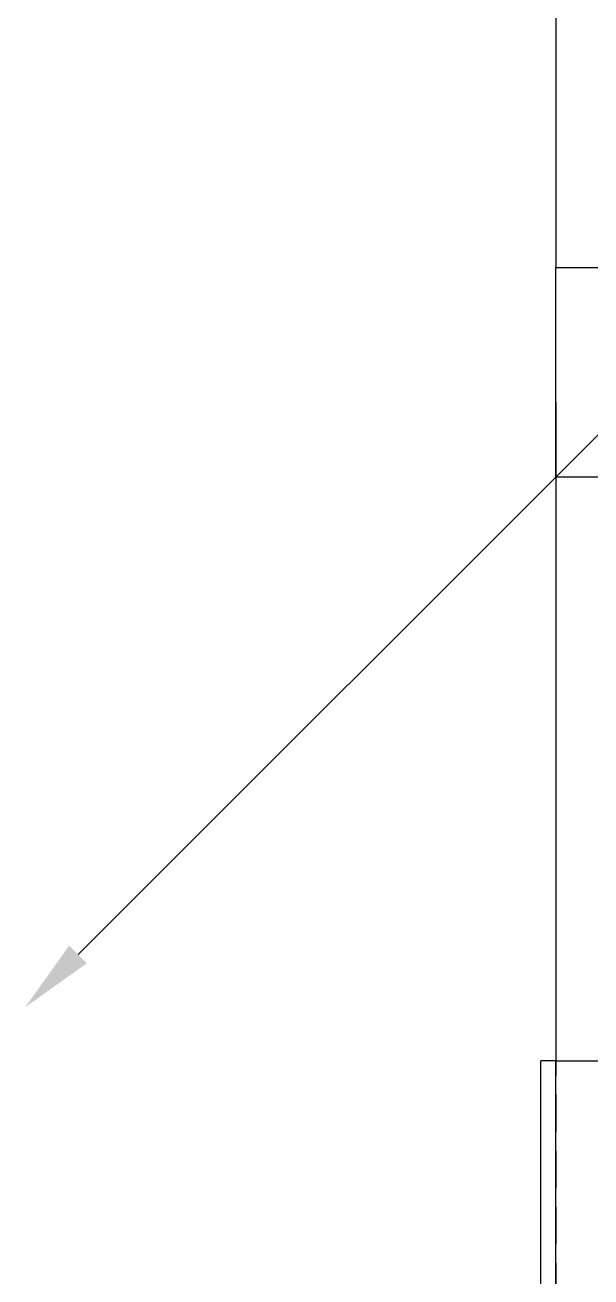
# Model space of a CAD drawing. Header units: millimetres. Extents: x 98197 to 106565, y 53890 to 60222.
# Drawn here: x 102580.7 to 102769.6, y 55333.4 to 55751.6 of the extents above; entities that cross this region are included whole.
import ezdxf

# ---------------------------------------------------------------- set-up
doc = ezdxf.new("R2010")
doc.units = ezdxf.units.MM
doc.header["$LTSCALE"] = 50
doc.header["$MEASUREMENT"] = 0
doc.linetypes.add('HIDDEN', pattern=[0.375, 0.25, -0.125])
doc.layers.get('0').update_dxf_attribs({"color": 8, "linetype": 'CONTINUOUS'})
for name, color, linetype in [('00', 7, 'HIDDEN'), ('36雨排水', 3, 'CONTINUOUS'), ('wall', 8, 'CONTINUOUS')]:
    doc.layers.add(name, color=color, linetype=linetype)

# ---------------------------------------------------------------- blocks, each defined once
blk = doc.blocks.new('1111111')
at = {"layer": '36雨排水', "linetype": 'Continuous'}
blk.add_line((4513.91, 3441.34), (4704.12, 3631.56), dxfattribs=at)
blk.add_solid([(4516.86, 3438.4), (4510.96, 3444.29), (4496.23, 3423.67)], dxfattribs=at)
blk = doc.blocks.new('A$C10949')
at = {"layer": 'wall'}
for p in [(-810, 27.5), (-810, 512.5), (-805, 512.5)]:
    blk.add_line(p, (-810, 512.5), dxfattribs=at)

msp = doc.modelspace()

# ---------------------------------------------------------------- linework, layer by layer
for p, q in [((102757.857, 56355.566), (102757.857, 55670.566)), ((102757.857, 55625.566), (102757.857, 55405.566)), ((102757.857, 54985.566), (102757.857, 55405.566)), ((102757.857, 55405.566), (102792.857, 55405.566))]:
    msp.add_line(p, q)
msp.add_lwpolyline([(102757.857, 55670.566), (102827.857, 55670.566), (102827.857, 55600.566), (102757.857, 55600.566)], close=True)
at = {"layer": '00'}
for p, q in [((102757.857, 56355.566), (102757.857, 55670.566)), ((102757.857, 55600.566), (102757.857, 55000.566))]:
    msp.add_line(p, q, dxfattribs=at)
msp.add_lwpolyline([(102757.857, 55670.566), (102827.857, 55670.566), (102827.857, 55600.566), (102757.857, 55600.566)], close=True, dxfattribs=at)

# ---------------------------------------------------------------- block references
msp.add_blockref('A$C10949', (103562.857, 54893.066))
at = {"layer": '36雨排水', "linetype": 'Continuous'}
msp.add_blockref('1111111', (98084.494, 51999.768), dxfattribs=at)

doc.saveas('drawing.dxf')
